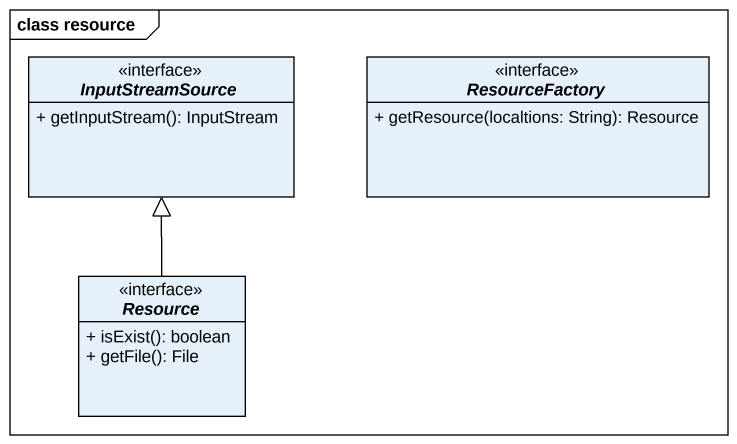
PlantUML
@startuml
mainframe class resource
hide circle
hide empty members
skinparam classAttributeIconSize 0
interface InputStreamSource <<interface>> {
  + getInputStream(): InputStream
}
interface ResourceFactory <<interface>> {
  + getResource(localtions: String): Resource
}
interface Resource <<interface>> {
  + isExist(): boolean
  + getFile(): File
}
Resource -up-|> InputStreamSource
@enduml
